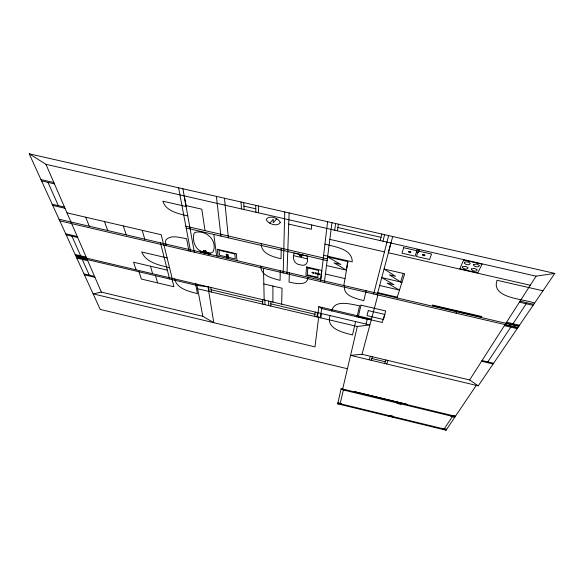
<?xml version="1.0" encoding="UTF-8"?>
<svg xmlns="http://www.w3.org/2000/svg" width="584" height="584" viewBox="0 0 584 584"><rect width="100%" height="100%" fill="white"/><g stroke="black" fill="none" stroke-linecap="round" stroke-linejoin="round"><path stroke-width="0.88" d="M272.918 302.096L272.925 286.072M280.254 270.721L280.086 280.364C272.713 278.32 260.683 275.889 260.785 266.187M281.24 248.215L281.035 258.807C273.232 256.799 260.807 253.836 261.282 243.608M281.678 304.162L282.05 288.211L263.822 283.941M283.211 272.911L284.751 211.956M287.007 273.794L289.102 212.941M289.401 272.852L289.036 282.057C294.957 283.328 307.666 286.569 308.016 277.188M307.301 258.822L307.512 256.172L294.154 253.084C292.234 258.719 294.226 264.377 300.607 264.895C304.753 266.538 308.549 263.202 307.301 258.822L294.022 255.748M311.747 224.979L311.389 229.271L288.715 224.095M314.718 316.433L315.214 312.068M320.528 281.605L327.58 221.701M316.9 316.944L317.419 312.586M318.798 306.658L317.572 316.754L320.485 317.44L321.638 308.527L318.798 306.658L371.468 319.046L367.256 319.258L321.638 308.527M318.645 317.36L314.988 346.874L93.119 293.869L101.346 292.117L202.823 316.316L213.795 322.697L207.992 286.788L197.012 285.459L76.285 256.982M324.346 282.495L331.967 222.701M321.857 308.578L322.003 307.418M320.777 317.864L321.346 313.513M334.712 230.22L335.618 223.526M337.413 230.833L338.362 224.154M330.099 315.572C325.507 328.872 343.356 332.559 352.546 334.961L355.568 321.58M331.588 310.87L331.77 309.71M331.712 310.9C334.486 298.964 351.123 304.425 359.569 305.775L357.05 316.856M346.319 269.735L347.684 261.968M343.793 285.518L347.962 261.625L327.609 256.931L340.808 264.457L334.026 262.888L346.451 270.158L326.507 265.545M344.589 285.7C342.553 296.037 356.495 298.599 363.817 300.665L366.153 290.722M476.252 385.374L446.059 430.204L337.691 403.829L341.158 388.667L455.425 416.29L452.512 416.37L343.399 389.988L341.158 388.667M342.677 389.032L357.328 326.493L369.884 324.952L75.643 255.58M337.691 403.829L340.136 403.719L343.399 389.988M380.228 240.601L381.805 234.038M345.202 390.426L345.378 389.689M341.209 404.683L341.457 403.654L337.924 402.792M382.951 241.228L384.571 234.673M373.658 293.978L388.63 235.593M366.029 324.047L367.256 319.258M390.849 243.032L388.28 252.719L530.257 285.24M377.191 294.803L392.696 236.52M347.429 368.745L100.2 309.396L29.2 153.796L554.8 273.407L478.216 385.849L350.568 355.357L362.029 354.284L377.914 294.971M369.249 359.824L370.3 356.262M371.271 360.306L372.344 356.751M400.624 281.977L403.318 273.458M397.01 297.884L404.69 273.772L384.089 269.02L395.529 276.276L389.419 274.867L400.726 281.999M384.695 363.511L385.907 359.985M386.725 363.993L387.966 360.474M388.827 416.275L389.251 415.275L392.813 416.144L392.375 417.137M397.018 402.953L397.324 402.245M397.653 402.318L397.171 403.413L400.901 404.318L401.398 403.223M204.794 253.084L203.685 250.565L206.181 251.361L203.626 250.784M456.038 313.17L456.703 311.805M505.036 324.587L505.883 323.259M362.029 354.284L469.631 379.95L536.076 276.159L554.8 273.407M442.475 429.328L443.103 428.379L446.694 429.255M487.815 361.912L510.781 327.142M513.037 323.726L526.235 303.746M340.136 403.719L444.132 429.021L452.512 416.37M269.735 223.227L273.246 219.285L273.239 222.686L276.801 218.73M205.729 252.441L210.656 253.113L213.065 251.93C217.876 240.608 206.334 229.731 195.166 232.366L194.129 233.293C191.647 240.893 195.786 251.573 204.736 252.208M243.915 206.108L255.799 208.816M337.88 227.519L381.009 237.345M29.2 153.796L45.961 164.33L536.076 276.159M329.887 239.382L384.454 251.879M186.084 206.502L162.848 201.181C166.097 211.51 178.616 213.649 187.778 215.89M542.959 290.796L497.05 280.269C490.582 298.723 525.082 298.833 534.55 303.14M324.938 244.112C334.698 246.893 352.218 248.711 352.262 261.851L323.631 255.252M40.96 179.58L53.852 182.537M41.566 180.894L54.421 183.85M520.074 301.154L533.754 304.308M519.417 302.176L533.061 305.322M185.851 226.191L327.361 258.858M186.201 228.074L327.135 260.632M401.974 282.291L381.797 277.619L393.974 284.693L387.185 283.116L399.478 290.095L379.695 285.518M52.217 204.247L64.488 207.086M52.764 205.437L65.007 208.276M66.992 212.861L161.191 234.724L163.352 243.499M325.485 274.042L345.02 278.575M203.619 250.792C208.649 251.536 204.48 250.821 205.641 253.281M204.619 251.952L205.466 252.149M506.584 322.229L519.497 325.23M377.804 292.635L397.244 297.154M505.999 323.142L518.884 326.142M59.05 219.219L518.796 326.266M59.802 220.862L517.899 327.587M504.97 324.755L517.789 327.741M504.386 325.653L517.183 328.639M65.7 233.797L77.234 236.491M167.119 257.931L141.7 251.981C146.175 262.771 159.432 265.092 169.528 267.742M66.182 234.848L77.694 237.542M167.382 270.18L133.568 262.231L136.05 269.808M75.161 254.522L86.176 257.121M75.599 255.485L86.593 258.077M76.358 257.142L87.308 259.727M76.789 258.091L87.717 260.668M211.065 289.744L262.727 301.935M270.823 303.848L314.966 314.265M197.64 288.781L357.328 326.493M482.055 360.547L493.589 363.277M481.588 361.277L493.093 364M84.03 273.954L94.557 276.458M84.425 274.83L94.937 277.327M371.804 358.539L385.301 361.759M455.425 416.29L451.644 415.377L450.957 416.429L454.724 417.334M444.132 429.021L446.059 430.204M469.631 379.95L478.216 385.849M47.99 182.376L58.356 205.663M71.934 236.191L80.672 255.821M82.256 259.384L89.294 275.203M45.961 164.33L101.346 292.117M85.702 217.204L89.308 226.263M104.478 221.562L107.726 230.549M123.319 225.935L126.21 234.856M139.028 271.801L141.364 279.057L173.908 286.751L172.149 279.612M150.453 266.202L152.636 273.714M155.563 275.699L157.607 282.897M142.226 230.322L144.752 239.17M160.476 242.834L169.608 278.999M163.586 243.557L172.463 279.67M174.616 278.918C176.894 288.949 188.99 291.292 197.45 293.723L195.567 283.853M166.104 245.623L165.484 241.652L166.038 239.725C171.397 234.432 180.054 237.754 186.566 238.695L188.924 250.945M184.172 195.866L186.077 205.59L201.816 209.196L204.991 230.592M178.616 187.8L190.581 251.332M196.764 284.138L202.823 316.316M182.894 188.771L194.319 252.2M201.151 251.405L201.29 252.266M208.539 286.919L209.284 291.533M210.707 287.43L211.423 292.036M208.992 253.23L209.145 254.098M213.802 234.447L216.598 255.923M218.131 256.259L217.248 249.258L236.396 253.704L236.98 260.647M216.394 196.399L220.949 236.104M224.46 198.232L228.366 237.812M241.002 201.998L241.455 208.941M243.703 202.612L244.119 209.547M255.675 205.334L255.923 212.24M258.383 205.955L258.588 212.846M262.669 299.68L262.785 304.169M263.479 268.312L264.18 300.03M264.851 300.191L264.946 304.68M268.625 301.081L268.676 305.556M270.815 301.599L270.837 306.067M280.313 222.438C277.619 227.213 268.129 224.015 266.187 219.555C268.764 214.686 278.466 217.92 280.313 222.438M299.694 255.493L299.672 255.938L301.789 256.427L301.818 255.982L299.694 255.493M306.549 266.939L305.885 275.225L320.798 278.699L321.769 270.465L306.549 266.939M307.834 267.954L307.257 274.852L317.762 277.298L318.521 270.428L307.834 267.954M312.068 272.392L312.944 273.181L314.309 273.093L313.433 272.305L312.068 272.392M312.549 272.546L313.827 272.94L312.549 272.546M315.535 272.867L315.448 273.692L319.974 274.743L320.068 273.918L315.535 272.867M360.956 305.162L358.269 316.827L382.279 322.478L385.732 310.965L360.956 305.162M368.285 310.578L367.007 315.615L383.396 319.47L384.892 314.469L368.285 310.578M354.444 391.681L406.836 404.354L354.444 391.681M403.661 247.696L402.018 253.215L415.071 256.201L416.881 250.718L403.661 247.696M408.464 251.492L408.683 252.069C409.158 252.638 411.603 252.777 410.727 251.689L408.464 251.492M408.997 251.653C409.983 253.237 411.121 251.018 408.997 251.653M417.107 249.718L416.363 251.981L418.546 252.478L419.305 250.215L417.107 249.718M418.283 251.018L416.458 256.507L429.547 259.5L431.547 254.047L418.283 251.018M422.553 254.712L422.75 255.288C423.232 255.85 425.67 256.004 424.824 254.909L422.553 254.712M423.079 254.872C424.05 256.456 425.225 254.244 423.079 254.872M432.7 305.103L432.481 305.614L481.523 317.024L481.8 316.535L432.7 305.103M463.711 260.004L459.798 268.764L477.763 272.881L482.063 264.194L463.711 260.004M462.44 266.859L462.397 267.516C463.455 269.041 467.777 270.042 468.193 267.779L465.572 266.341L462.44 266.859M464.411 262.479L464.368 263.15C465.433 264.713 469.813 265.705 470.229 263.399C468.93 261.807 466.12 261.296 464.411 262.479M471.507 268.932L471.449 269.589C472.514 271.122 476.814 272.108 477.274 269.852L474.668 268.421L471.507 268.932M473.58 264.574L473.514 265.238C474.588 266.808 478.953 267.786 479.406 265.501L476.778 264.041L473.58 264.574M226.337 254.201L226.059 254.566L227.015 255.186L228.271 255.084L226.337 254.201M227.797 254.931L226.519 254.536L227.797 254.931M208.678 253.631L209.05 253.653L208.678 253.631M201.319 251.835L201.706 252.025L201.319 251.835M234.856 253.952L218.912 250.251L219.533 255.259L235.286 258.931L234.856 253.952M228.227 256.135L226.329 255.69L226.541 257.661L228.432 258.099L228.227 256.135M210.058 253.478L200.144 251.171L200.29 252.032L210.182 254.339L210.058 253.478"/></g></svg>
